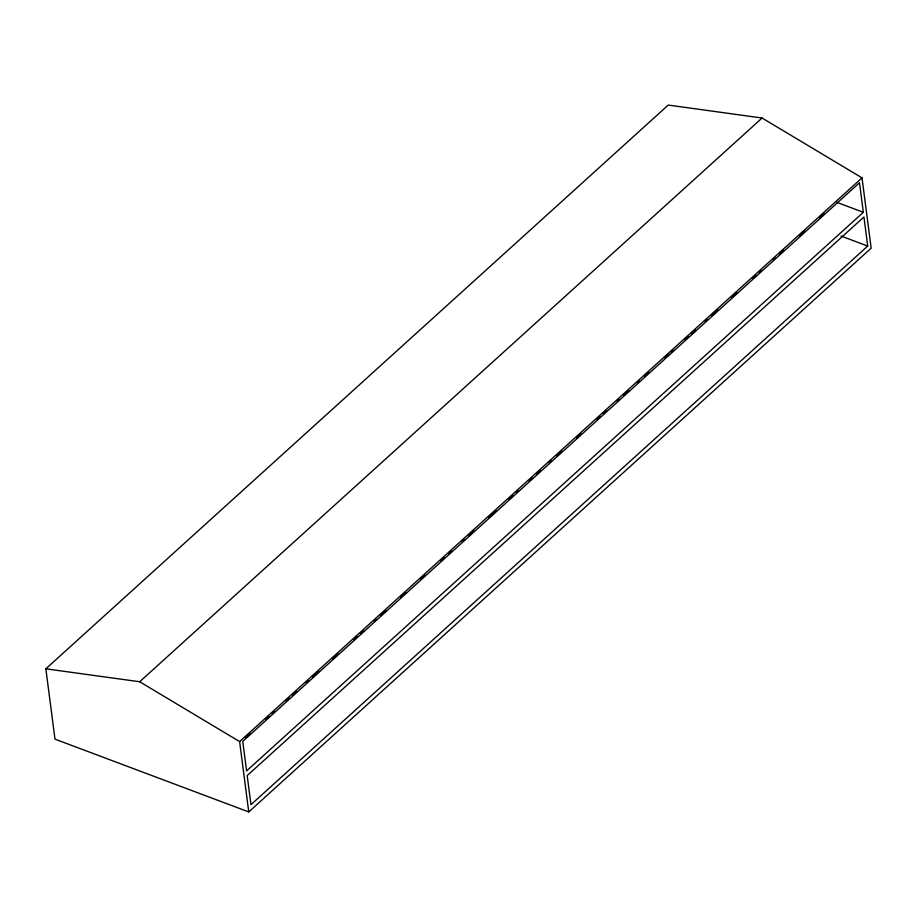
<?xml version="1.0" encoding="UTF-8"?>
<svg xmlns="http://www.w3.org/2000/svg" width="917" height="917" viewBox="0 0 917 917"><rect width="100%" height="100%" fill="white"/><g stroke="black" fill="none" stroke-linecap="round" stroke-linejoin="round"><path stroke-width="1.38" d="M45.85 668.814L668.252 105.065L762.084 118.018L862.014 177.852L871.15 248.186L248.748 811.935L54.986 739.148L45.85 668.814L139.682 681.755L239.612 741.589L248.748 811.935M139.682 681.755L762.084 118.018M239.612 741.589L862.014 177.852M245.802 737.543L250.043 733.703M265.964 719.283L269.139 716.406M272.326 713.518L274.447 711.603M286.115 701.024L289.302 698.146M292.489 695.258L296.73 691.418M306.278 682.775L308.399 680.85M312.64 677.01L319.013 671.244M332.802 658.75L338.109 653.947M354.019 639.527L357.206 636.65M360.381 633.762L363.568 630.885M374.17 621.268L376.302 619.353M380.544 615.502L385.851 610.699M400.695 597.254L406.002 592.439M420.857 578.994L425.098 575.142M441.008 560.734L444.195 557.845M448.436 554.006L451.623 551.128M462.225 541.511L464.357 539.597M468.598 535.746L473.906 530.943M488.75 517.497L496.177 510.769M508.912 499.238L513.153 495.386M516.34 492.509L518.46 490.584M529.063 480.978L532.25 478.089M536.491 474.249L540.743 470.41M549.226 462.718L551.346 460.793M556.653 455.99L561.961 451.187M576.804 437.73L581.057 433.89M596.967 419.482L600.154 416.593M603.329 413.716L606.515 410.827M617.118 401.222L619.25 399.296M623.491 395.456L628.798 390.653M637.281 382.962L639.401 381.036M644.708 376.234L648.949 372.394M664.859 357.974L669.112 354.134M671.233 352.208L673.353 350.294M685.022 339.726L688.208 336.837M691.384 333.96L695.636 330.109M705.184 321.466L707.305 319.54M711.546 315.7L717.908 309.935M731.697 297.44L737.004 292.638M752.914 278.218L756.101 275.341M759.287 272.452L761.408 270.538M773.077 259.97L775.197 258.044M779.439 254.204L783.691 250.352M799.601 235.944L804.908 231.141M819.752 217.684L824.005 213.844M863.333 212.297L246.581 770.91L242.753 741.372L859.493 182.758L863.333 212.297L836.602 202.256M867.711 246.065L250.971 804.679L247.189 775.599L863.94 216.985L867.711 246.065L840.981 236.024"/></g></svg>
